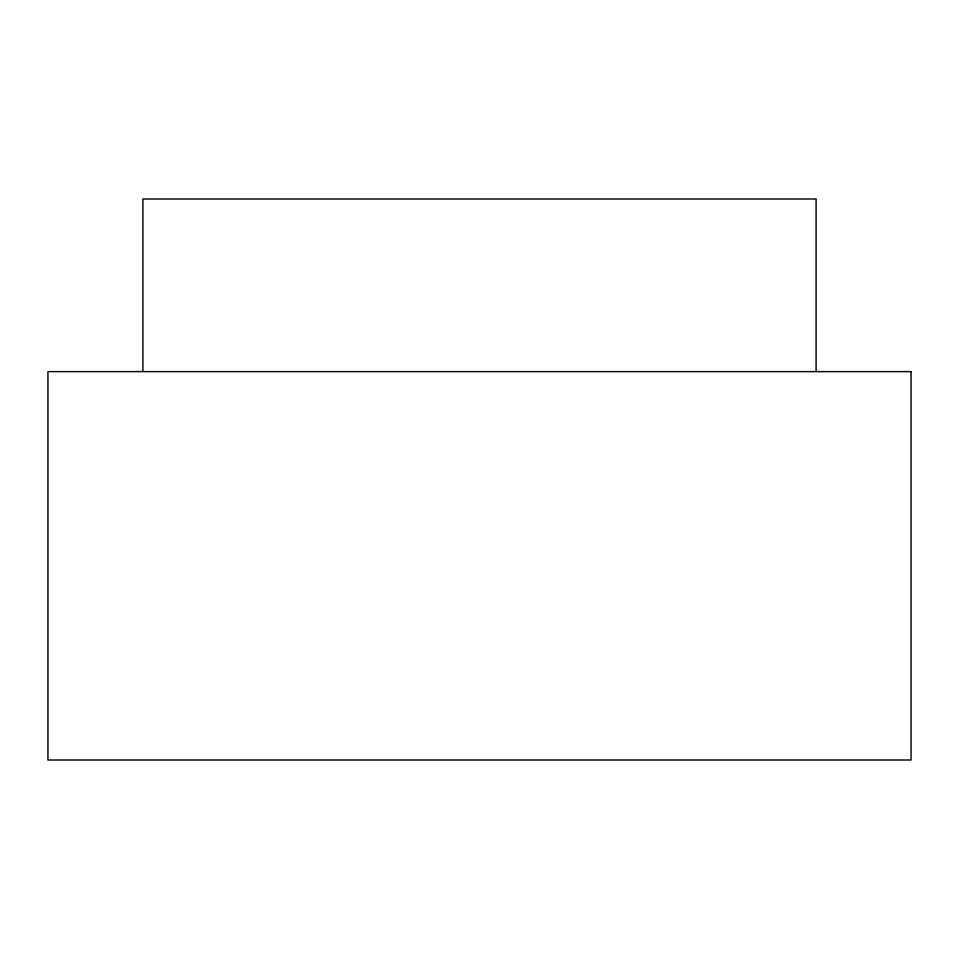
<?xml version="1.0" encoding="UTF-8"?>
<svg xmlns="http://www.w3.org/2000/svg" width="959" height="959" viewBox="0 0 959 959"><rect width="100%" height="100%" fill="white"/><g stroke="black" fill="none" stroke-linecap="round" stroke-linejoin="round"><path stroke-width="1.44" d="M816.109 371.613L816.109 198.993L142.891 198.993L142.891 371.613M911.05 371.613L47.95 371.613L47.95 760.007L911.05 760.007L911.05 371.613"/></g></svg>
